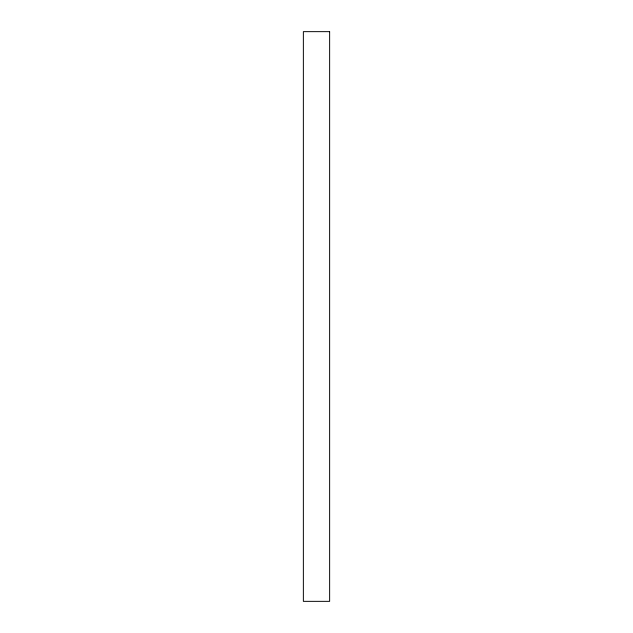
<?xml version="1.0" encoding="UTF-8"?>
<svg xmlns="http://www.w3.org/2000/svg" width="633" height="633" viewBox="0 0 633 633"><rect width="100%" height="100%" fill="white"/><g stroke="black" fill="none" stroke-linecap="round" stroke-linejoin="round"><path stroke-width="0.95" d="M329.635 31.65L303.365 31.65L303.365 601.35L329.635 601.35L329.635 31.65"/></g></svg>
